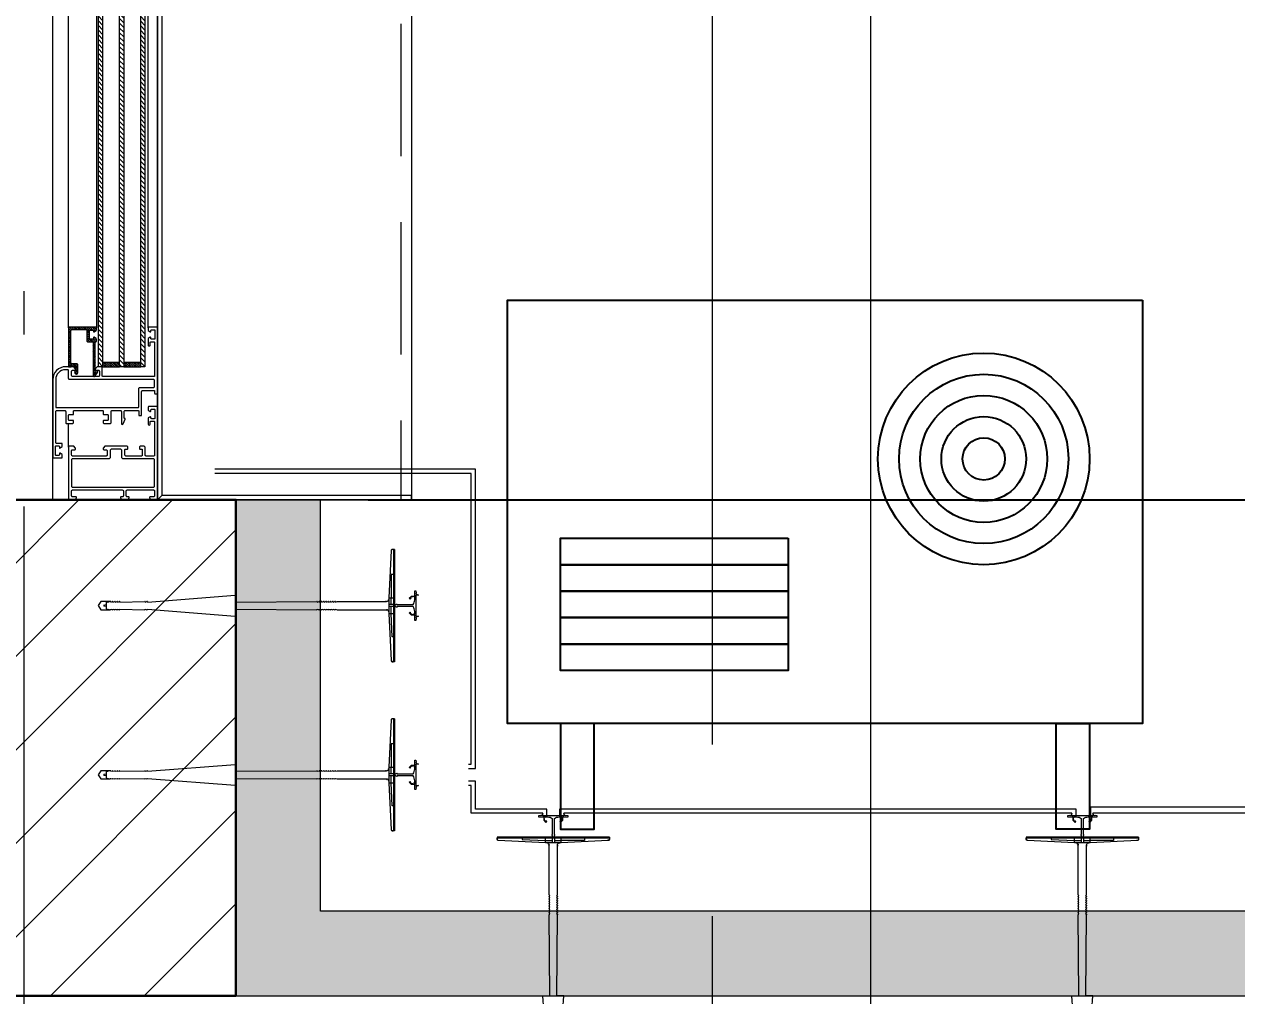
# Model space of a CAD drawing. Header units: centimetres. Extents: x 86156 to 91557, y -55119 to -48172.
# Drawn here: x 89018.8 to 89133.3, y -51987.4 to -51895.5 of the extents above; entities that cross this region are included whole.
import ezdxf

# ---------------------------------------------------------------- set-up
doc = ezdxf.new("R2010")
doc.units = ezdxf.units.CM
doc.header["$LTSCALE"] = 50
doc.header["$MEASUREMENT"] = 0
for name, pattern in [('AUSGEZOGEN', [0]), ('AXES', [2, 1.25, -0.25, 0.25, -0.25]), ('CACHE', [0.375, 0.25, -0.125]), ('CORNER', [20, 0, -20])]:
    doc.linetypes.add(name, pattern=pattern)
doc.layers.get('0').update_dxf_attribs({"color": 8})
for name, color, linetype in [('AXES', 10, 'AXES'), ('COTE 50ème', 1, 'Continuous'), ('klima', 195, 'Continuous')]:
    doc.layers.add(name, color=color, linetype=linetype)
for name, color, linetype, lineweight in [('BETON CACHE', 4, 'CACHE', 5), ('BETON HACHURE', 253, 'Continuous', 13), ('ISOLATION', 252, 'Continuous', 0), ('MACONNERIE COUPE', 7, 'Continuous', 30), ('MACONNERIE HACHURE', 253, 'Continuous', 13), ('WD_Corner', 154, 'Continuous', 5), ('WD_Dowel', 154, 'Continuous', 5), ('WD_Text_Legende', 154, 'AUSGEZOGEN', 5), ('WINDOWS', 21, 'Continuous', 5)]:
    doc.layers.add(name, color=color, linetype=linetype, lineweight=lineweight)
doc.layers.add('WD_Assist1', color=6, linetype='CORNER', lineweight=0, plot=False)
doc.styles.add('RS_TXT_50', font='arial.ttf', dxfattribs={"height": 12.5})
doc.dimstyles.new('RS_50CM_LINEAIRE', dxfattribs={"dimscale": 5, "dimtxt": 12.5, "dimasz": 1.5, "dimexe": 1, "dimexo": 2.5, "dimgap": 1, "dimtad": 1, "dimdec": 1, "dimrnd": 0.5, "dimdsep": 46, "dimtxsty": 'RS_TXT_50', "dimblk1": 'ARCHTICK', "dimblk2": 'ARCHTICK', "dimsah": 1, "dimcen": 2.5, "dimdle": 1, "dimclrt": 4, "dimadec": 0, "dimazin": 2, "dimtfac": 1, "dimtdec": 1, "dimtix": 1, "dimtmove": 2, "dimatfit": 3, "dimfxl": 1, "dimtolj": 1, "dimtzin": 0, "dimarcsym": 0})

# ---------------------------------------------------------------- blocks, each defined once
blk = doc.blocks.new('A$Ccef6f35f')
at = {"layer": 'AXES', "lineweight": 5, "ltscale": 1.3}
for p, q in [((805, 1580), (805, -1344.97)), ((740, -4150), (740, -1058.41))]:
    blk.add_line(p, q, dxfattribs=at)
blk = doc.blocks.new('DRITARE POS 1')
at = {"layer": 'WINDOWS'}
h = blk.add_hatch(dxfattribs=at)
h.set_pattern_fill('ANSI31', color=140, scale=2.5, angle=450)
h.set_pattern_definition([(135, (-46708.9128, -43897.46996), (-0.2209708691, -0.2209708691), [])])
h.paths.add_polyline_path([(-8.71, -124.96), (-8.71, -12.58), (-8.31, -12.58), (-8.31, -124.96)])
h.paths.add_polyline_path([(-6.71, -124.96), (-6.71, -12.58), (-6.31, -12.58), (-6.31, -124.96)])
h.paths.add_polyline_path([(-4.71, -124.96), (-4.71, -12.58), (-4.31, -12.58), (-4.31, -124.96)])
at = {"layer": 'WINDOWS', "transparency": 33554559}
h = blk.add_hatch(dxfattribs=at)
h.set_pattern_fill('ANSI31', color=140, angle=450)
h.set_pattern_definition([(135, (-46708.90849, -43880.46996), (-0.08838834765, -0.08838834765), [])])
h.paths.add_polyline_path([(-6.71, -12.58), (-8.31, -12.58), (-8.31, -12.98), (-6.71, -12.98)])
h.paths.add_polyline_path([(-4.71, -12.58), (-6.31, -12.58), (-6.31, -12.98), (-4.71, -12.98)])
h.paths.add_polyline_path([(-6.71, -124.56), (-8.31, -124.56), (-8.31, -124.96), (-6.71, -124.96)])
h.paths.add_polyline_path([(-4.71, -124.56), (-6.31, -124.56), (-6.31, -124.96), (-4.71, -124.96)])
h = blk.add_hatch(dxfattribs=at)
h.set_pattern_fill('ANSI31', color=256, angle=450)
h.set_pattern_definition([(135, (-46708.71279, -43842.46996), (-0.08838834765, -0.08838834765), [])])
h.paths.add_polyline_path([(-1.74, -12.58), (-1.74, -12.64), (-2.09, -12.64, -0.414214), (-2.15, -12.58), (-2.15, -12.21, -0.247394), (-2.13, -12.16, 1.657435), (-2.37, -12.03), (-2.37, -12.77, 0.414214), (-2.28, -12.86), (-1.81, -12.86, -0.414214), (-1.72, -12.95), (-1.72, -16, -0.414214), (-1.81, -16.09), (-3.16, -16.09, -0.414214), (-3.22, -16.03), (-3.22, -15.03, 0.414214), (-3.31, -14.93), (-3.76, -14.93, -0.414214), (-3.82, -14.88), (-3.82, -11.74, 0.737396), (-3.99, -11.69), (-4.23, -12.04, 0.603122), (-4.15, -12.19), (-4.08, -12.19, -0.414214), (-4.02, -12.25), (-4.02, -14.93), (-4.06, -14.93, 0.414214), (-4.12, -14.99), (-4.12, -15.19, 0.250765), (-4.09, -15.24), (-3.92, -15.37, 0.599022), (-3.84, -15.33), (-3.84, -15.25, -0.414214), (-3.78, -15.19), (-3.52, -15.19, -0.414214), (-3.46, -15.25), (-3.46, -16, -0.414214), (-3.52, -16.05), (-3.78, -16.05, -0.414214), (-3.84, -16), (-3.84, -15.92, 0.599022), (-3.92, -15.88), (-4.09, -16.01, 0.250765), (-4.12, -16.05), (-4.12, -16.26, 0.414214), (-4.06, -16.31), (-1.55, -16.31, 0.414214), (-1.5, -16.26), (-1.5, -12.64), (-1.5, -12.58)])
at = {"layer": 'WINDOWS', "color": 165, "linetype": 'CACHE'}
blk.add_line((-32.9, -270), (-32.9, 0), dxfattribs=at)
at = {"layer": 'WINDOWS'}
for p, q in [((-1.5, -4.97), (-1.5, -7.22)), ((-9.9, -8.75), (-9.9, -10.08)), ((-0.01, -11.48), (0, -126.13)), ((-9.89, -16.28), (-9.89, -121.28)), ((-9, -16.26), (-9, -121.28)), ((-4.11, -121.28), (-4.12, -16.26)), ((-1.5, -16.26), (-1.49, -121.28))]:
    blk.add_line(p, q, dxfattribs=at)
at = {"layer": 'WINDOWS', "color": 165}
for points in [[(-9.9, 0), (-9.9, -270), (-33.9, -270), (-33.9, 0)], [(-9.9, 0), (-33.9, 0), (-33.9, -0.4), (-10.3, -0.4)], [(-10.3, -269.6), (-10.3, -0.4), (-9.9, 0), (-9.9, -270)], [(0, 0), (0, -270), (10, -270), (10, 0)]]:
    blk.add_lwpolyline(points, close=True, dxfattribs=at)
at = {"layer": 'WINDOWS'}
for points in [[(-7.08, -5), (-7.02, -5.06, 0.198912), (-6.98, -5.08), (-4.97, -5.08, 0.198912), (-4.93, -5.06), (-4.78, -4.91, 0.198912), (-4.76, -4.87), (-4.76, -4.8, 0.414214), (-4.82, -4.74), (-5.01, -4.74, -0.340481), (-5.14, -4.65), (-5.14, -4.24, -0.414214), (-5.04, -4.14), (-1.87, -4.14, -0.414214), (-1.78, -4.24), (-1.78, -4.65, -0.414214), (-1.87, -4.74), (-2.09, -4.74, 0.414214), (-2.15, -4.8), (-2.15, -4.87, 0.198912), (-2.13, -4.91), (-1.98, -5.06, 0.198912), (-1.94, -5.08), (-1.55, -5.08, 0.414214), (-1.5, -5.02), (-1.5, -0.06, 0.414214), (-1.55, 0), (-2.13, 0, 0.322823), (-2.19, -0.04), (-2.24, -0.21, 0.511918), (-2.19, -0.28), (-1.87, -0.28, -0.414214), (-1.78, -0.37), (-1.78, -0.84, -0.414214), (-1.87, -0.93), (-6.57, -0.93, -0.414214), (-6.67, -0.84), (-6.67, -0.37, -0.414214), (-6.57, -0.28), (-6.44, -0.28, 0.511918), (-6.39, -0.21), (-6.45, -0.04, 0.322823), (-6.5, 0), (-7.12, 0, 0.322823), (-7.17, -0.04), (-7.23, -0.21, 0.511918), (-7.17, -0.28), (-7.04, -0.28, -0.414214), (-6.95, -0.37), (-6.95, -0.84, -0.414214), (-7.04, -0.93), (-9.52, -0.93, -0.414214), (-9.62, -0.84), (-9.62, -0.37, -0.414214), (-9.52, -0.28), (-9.21, -0.28, 0.511918), (-9.15, -0.21), (-9.21, -0.04, 0.322823), (-9.26, 0), (-9.84, 0, 0.414214), (-9.9, -0.06), (-9.9, -8.75, 0.414214), (-9.84, -8.81), (-9.06, -8.81, 0.414214), (-9, -8.75), (-9, -8.51, 0.250765), (-9.03, -8.47), (-9.19, -8.35, 0.599022), (-9.28, -8.4), (-9.28, -8.51, -0.414214), (-9.34, -8.57), (-9.6, -8.57, -0.414214), (-9.65, -8.51), (-9.65, -7.73, -0.414214), (-9.6, -7.67), (-9.34, -7.67, -0.414214), (-9.28, -7.73), (-9.28, -7.8, 0.599022), (-9.19, -7.85), (-9.03, -7.74, 0.250765), (-9, -7.69), (-9, -7.16, 1), (-9.21, -7.16), (-9.21, -7.37, -0.414214), (-9.26, -7.43), (-9.56, -7.43, -0.414214), (-9.62, -7.37), (-9.62, -4.2, -0.414214), (-9.56, -4.14), (-8.83, -4.14, -0.414214), (-8.74, -4.24), (-8.74, -4.89, 0.414214), (-8.55, -5.08), (-8.3, -5.08, 0.198912), (-8.26, -5.06), (-8.2, -5, 0.198912), (-8.18, -4.96), (-8.18, -4.85, 0.414214), (-8.24, -4.8), (-8.4, -4.8, -0.414214), (-8.46, -4.74), (-8.46, -4.24, -0.414214), (-8.37, -4.14), (-6.91, -4.14, -0.414214), (-6.82, -4.24), (-6.82, -4.74, -0.414214), (-6.87, -4.8), (-7.04, -4.8, 0.414214), (-7.1, -4.85), (-7.1, -4.96, 0.198912)], [(0, -4.01, 0.414214), (-0.06, -3.96), (-0.84, -3.96, 0.414214), (-0.9, -4.01), (-0.9, -4.22, 0.250765), (-0.88, -4.27), (-0.71, -4.4, 0.599022), (-0.62, -4.35), (-0.62, -4.26, -0.414214), (-0.56, -4.2), (-0.3, -4.2, -0.414214), (-0.25, -4.26), (-0.25, -5.04, -0.414214), (-0.3, -5.1), (-0.56, -5.1, -0.414214), (-0.62, -5.04), (-0.62, -4.95, 0.599022), (-0.71, -4.9), (-0.88, -5.03, 0.250765), (-0.9, -5.08), (-0.9, -5.28, 0.414214), (-0.84, -5.34), (-0.34, -5.34, -0.414214), (-0.28, -5.39), (-0.28, -8.34, -0.414214), (-0.38, -8.44), (-1.12, -8.44, -0.414214), (-1.22, -8.34), (-1.22, -7.32, 0.414214), (-1.31, -7.22), (-1.87, -7.22, 0.414214), (-1.96, -7.32), (-1.96, -7.45, 0.414214), (-1.91, -7.5), (-1.55, -7.5, -0.414214), (-1.5, -7.56), (-1.5, -8.01, -0.414214), (-1.55, -8.06), (-1.91, -8.06, 0.414214), (-1.96, -8.12), (-1.96, -8.38, -0.414214), (-2.02, -8.44), (-4.71, -8.44, -0.414214), (-4.76, -8.38), (-4.76, -8.12, 0.414214), (-4.82, -8.06), (-5.17, -8.06, -0.414214), (-5.23, -8.01), (-5.23, -7.56, -0.414214), (-5.17, -7.5), (-4.82, -7.5, 0.414214), (-4.76, -7.45), (-4.76, -7.32, 0.414214), (-4.86, -7.22), (-5.42, -7.22, 0.414214), (-5.51, -7.32), (-5.51, -8.34, -0.414214), (-5.6, -8.44), (-6.39, -8.44, -0.414214), (-6.48, -8.34), (-6.48, -7.22, 0.809546), (-6.66, -7.19), (-6.85, -7.61, 0.543142), (-6.8, -7.69, -0.414214), (-6.74, -7.75), (-6.74, -8.34, -0.414214), (-6.84, -8.44), (-8.07, -8.44, -0.414214), (-8.12, -8.38), (-8.12, -8.03, 0.414214), (-8.18, -7.97), (-8.35, -7.97, 0.414214), (-8.4, -8.03), (-8.4, -10.25, -0.414214), (-8.5, -10.34), (-9.56, -10.34, -0.414214), (-9.62, -10.29), (-9.62, -10.08, 0.414214), (-9.67, -10.02), (-9.84, -10.02, 0.414214), (-9.9, -10.08), (-9.9, -16.26, 0.414214), (-9.84, -16.31), (-9.06, -16.31, 0.414214), (-9, -16.26), (-9, -16.05, 0.250765), (-9.03, -16.01), (-9.19, -15.88, 0.599022), (-9.28, -15.92), (-9.28, -16.02, -0.414214), (-9.34, -16.07), (-9.6, -16.07, -0.414214), (-9.65, -16.02), (-9.65, -15.23, -0.414214), (-9.6, -15.18), (-9.34, -15.18, -0.414214), (-9.28, -15.23), (-9.28, -15.33, 0.599022), (-9.19, -15.37), (-9.03, -15.24, 0.250765), (-9, -15.19), (-9, -14.62, 0.414214), (-9.06, -14.56), (-9.15, -14.56, 0.414214), (-9.21, -14.62), (-9.21, -14.88, -0.414214), (-9.26, -14.93), (-9.56, -14.93, -0.414214), (-9.62, -14.88), (-9.62, -11.7, -0.414214), (-9.56, -11.65), (-4.73, -11.65, -0.414214), (-4.68, -11.7), (-4.68, -12.53, 0.414214), (-4.62, -12.58), (-4.23, -12.58, 0.198912), (-4.19, -12.56), (-4.04, -12.41, 0.198912), (-4.02, -12.37), (-4.02, -12.3, 0.414214), (-4.08, -12.25), (-4.3, -12.25, -0.414214), (-4.4, -12.15), (-4.4, -11.74, -0.414214), (-4.3, -11.65), (-1.87, -11.65, -0.414214), (-1.78, -11.74), (-1.78, -12.15, -0.414214), (-1.87, -12.25), (-2.09, -12.25, 0.414214), (-2.15, -12.3), (-2.15, -12.37, 0.198912), (-2.13, -12.41), (-1.98, -12.56, 0.198912), (-1.94, -12.58), (-1.22, -12.58, 0.414214), (0, -11.37)], [(-1.5, -12.21, 0.414214), (-1.4, -12.3), (-1.18, -12.3), (-1.18, -12.3, 0.414214), (-0.28, -11.37), (-0.28, -8.77, 0.414214), (-0.34, -8.72), (-8.07, -8.72, 0.414214), (-8.12, -8.77), (-8.12, -10.53, -0.414214), (-8.22, -10.62), (-9.52, -10.62, 0.414214), (-9.62, -10.71), (-9.62, -11.27, 0.414214), (-9.52, -11.37), (-1.59, -11.37, -0.414214), (-1.5, -11.46)], [(-1.74, -12.64), (-2.09, -12.64, -0.414214), (-2.15, -12.58), (-2.15, -12.21, -0.247394), (-2.13, -12.16, 1.657435), (-2.37, -12.03), (-2.37, -12.77, 0.414214), (-2.28, -12.86), (-1.81, -12.86, -0.414214), (-1.72, -12.95), (-1.72, -16, -0.414214), (-1.81, -16.09), (-3.16, -16.09, -0.414214), (-3.22, -16.03), (-3.22, -15.03, 0.414214), (-3.31, -14.93), (-3.76, -14.93, -0.414214), (-3.82, -14.88), (-3.82, -11.74, 0.737396), (-3.99, -11.69), (-4.23, -12.04, 0.603122), (-4.15, -12.19), (-4.08, -12.19, -0.414214), (-4.02, -12.25), (-4.02, -14.93), (-4.06, -14.93, 0.414214), (-4.12, -14.99), (-4.12, -15.19, 0.250765), (-4.09, -15.24), (-3.92, -15.37, 0.599022), (-3.84, -15.33), (-3.84, -15.25, -0.414214), (-3.78, -15.19), (-3.52, -15.19, -0.414214), (-3.46, -15.25), (-3.46, -16, -0.414214), (-3.52, -16.05), (-3.78, -16.05, -0.414214), (-3.84, -16), (-3.84, -15.92, 0.599022), (-3.92, -15.88), (-4.09, -16.01, 0.250765), (-4.12, -16.05), (-4.12, -16.26, 0.414214), (-4.06, -16.31), (-1.55, -16.31, 0.414214), (-1.5, -16.26), (-1.5, -12.64), (-1.5, -12.58), (-1.74, -12.58)]]:
    blk.add_lwpolyline(points, format="xyb", close=True, dxfattribs=at)
for points in [[(-9.9, -270), (-9.9, 0), (0, 0), (0, -270)], [(-1.78, -1.27), (-1.83, -1.21), (-9.56, -1.21), (-9.62, -1.27), (-9.62, -3.81), (-9.56, -3.86), (-6.63, -3.86), (-6.54, -3.96), (-6.54, -4.7), (-6.44, -4.8), (-5.51, -4.8), (-5.42, -4.7), (-5.42, -3.96), (-5.32, -3.86), (-1.83, -3.86), (-1.78, -3.81)]]:
    blk.add_lwpolyline(points, close=True, dxfattribs=at)
at = {"layer": 'WINDOWS', "color": 140}
for points in [[(-8.71, -124.96), (-8.71, -12.58), (-8.31, -12.58), (-8.31, -124.96)], [(-6.71, -12.58), (-8.31, -12.58), (-8.31, -12.98), (-6.71, -12.98)], [(-6.71, -124.96), (-6.71, -12.58), (-6.31, -12.58), (-6.31, -124.96)], [(-4.71, -12.58), (-6.31, -12.58), (-6.31, -12.98), (-4.71, -12.98)], [(-4.71, -124.96), (-4.71, -12.58), (-4.31, -12.58), (-4.31, -124.96)]]:
    blk.add_lwpolyline(points, close=True, dxfattribs=at)
blk = doc.blocks.new('ankeri')
at = {"layer": 'WD_Assist1'}
for p, q in [((-2.32, 5.2), (-2.54, 0.59)), ((-2.22, 5.3), (-2.32, 5.2)), ((-2, 5.3), (-2.22, 5.3)), ((-2, -5.3), (-2, 5.3)), ((-29.75, 0.39), (-30, 0)), ((-30, 0), (-29.75, -0.39)), ((-2.76, 0.39), (-29.75, 0.39)), ((-2.54, 0.59), (-2.76, 0.39)), ((-29.75, -0.39), (-2.76, -0.39)), ((-2.76, -0.39), (-2.54, -0.59)), ((-2.54, -0.59), (-2.32, -5.2)), ((-2.32, -5.2), (-2.22, -5.3)), ((-2.22, -5.3), (-2, -5.3))]:
    blk.add_line(p, q, dxfattribs=at)
at = {"layer": 'WD_Corner', "lineweight": 5}
blk.add_lwpolyline([(-2, 0.1), (-1.85, 0.1, -1), (-1.75, 0.1), (-0.25, 0.1, 0.185242), (-0.1, 0.55), (-0.1, 0.72), (-0.15, 0.73), (-0.15, 0.74), (-0.1, 0.75), (-0.1, 0.85), (-0.3, 0.85), (-0.3, 0.8), (-0.32, 0.8), (-0.33, 0.85), (-0.38, 0.85), (-0.5, 0.73), (-0.47, 0.68), (-0.48, 0.68), (-0.53, 0.7), (-0.54, 0.69), (-0.51, 0.65), (-0.54, 0.62), (-0.61, 0.69), (-0.4, 0.9), (-0.1, 0.9), (-0.1, 1.4), (0, 1.4), (0.05, 1.2), (0, 1.2), (0.05, 1.1), (0, 1.1), (0.25, 1), (0, 1), (0, -1), (0.25, -1), (0, -1.1), (0.05, -1.1), (0, -1.2), (0.05, -1.2), (0, -1.4), (-0.1, -1.4), (-0.1, -0.9), (-0.4, -0.9), (-0.61, -0.69), (-0.54, -0.62), (-0.51, -0.65), (-0.54, -0.69), (-0.53, -0.7), (-0.48, -0.68), (-0.47, -0.68), (-0.5, -0.73), (-0.38, -0.85), (-0.33, -0.85), (-0.32, -0.8), (-0.3, -0.8), (-0.3, -0.85), (-0.1, -0.85), (-0.1, -0.75), (-0.15, -0.74), (-0.15, -0.73), (-0.1, -0.72), (-0.1, -0.55, 0.185242), (-0.25, -0.1), (-1.75, -0.1, -1), (-1.85, -0.1), (-2, -0.1)], format="xyb", close=True, dxfattribs=at)
at = {"layer": 'WD_Dowel'}
for p, q in [((-2.32, 5.2), (-2.54, 0.74)), ((-2, 5.3), (-2.22, 5.3)), ((-2.11, 5.3), (-2.11, -5.3)), ((-2, 5.3), (-2, -5.3)), ((-2.11, 2.94), (-2.32, 2.94)), ((-2.32, 2.94), (-2.32, 0.74)), ((-29.75, 0.39), (-30, 0)), ((-30, 0), (-29.75, -0.39)), ((-28.88, 0.39), (-29.75, 0.39)), ((-29.47, 0.05), (-29.25, 0.09)), ((-29.47, 0.05), (-29.47, -0.05)), ((-29.25, 0.29), (-29.04, 0.37)), ((-29.25, 0.29), (-29.25, -0.29)), ((-28.88, 0.39), (-29.04, 0.34)), ((-29.04, 0.34), (-29.04, 0.37)), ((-28.82, 0.39), (-28.88, 0.39)), ((-28.82, 0.39), (-28.82, 0.34)), ((-28.82, 0.34), (-28.66, 0.39)), ((-28.61, 0.39), (-28.66, 0.39)), ((-28.61, 0.39), (-28.66, 0.39)), ((-28.61, 0.39), (-28.61, 0.34)), ((-28.61, 0.34), (-28.44, 0.39)), ((-28.39, 0.39), (-28.44, 0.39)), ((-28.39, 0.39), (-28.39, 0.34)), ((-28.39, 0.34), (-28.23, 0.39)), ((-28.17, 0.39), (-28.23, 0.39)), ((-28.17, 0.39), (-28.17, 0.34)), ((-28.17, 0.34), (-28.01, 0.39)), ((-27.96, 0.39), (-28.01, 0.39)), ((-27.96, 0.39), (-27.96, 0.34)), ((-27.96, 0.34), (-25.61, 0.39)), ((-25.56, 0.39), (-25.61, 0.39)), ((-25.56, 0.39), (-25.56, 0.34)), ((-25.56, 0.34), (-25.4, 0.39)), ((-25.34, 0.39), (-25.4, 0.39)), ((-25.34, 0.34), (-17.05, 0.99)), ((-25.34, 0.39), (-25.34, 0.34)), ((-17, 0.99), (-17.05, 0.99)), ((-17, 0.99), (-17, 0.34)), ((-17, 0.34), (-9.36, 0.39)), ((-9.3, 0.39), (-9.36, 0.39)), ((-9.3, 0.39), (-9.3, 0.34)), ((-9.3, 0.34), (-9.14, 0.39)), ((-9.09, 0.39), (-9.14, 0.39)), ((-9.09, 0.39), (-9.09, 0.34)), ((-9.09, 0.34), (-8.93, 0.39)), ((-8.87, 0.39), (-8.93, 0.39)), ((-8.87, 0.39), (-8.87, 0.34)), ((-8.87, 0.34), (-8.71, 0.39)), ((-8.66, 0.39), (-8.71, 0.39)), ((-8.66, 0.39), (-8.66, 0.34)), ((-8.66, 0.34), (-8.5, 0.39)), ((-8.44, 0.39), (-8.5, 0.39)), ((-8.44, 0.39), (-8.44, 0.34)), ((-8.44, 0.34), (-8.28, 0.39)), ((-8.23, 0.39), (-8.28, 0.39)), ((-8.23, 0.39), (-8.23, 0.34)), ((-8.23, 0.34), (-8.06, 0.39)), ((-8.01, 0.39), (-8.06, 0.39)), ((-8.01, 0.39), (-8.01, 0.34)), ((-8.01, 0.34), (-7.85, 0.39)), ((-7.79, 0.39), (-7.85, 0.39)), ((-7.79, 0.39), (-7.79, 0.34)), ((-7.79, 0.34), (-7.63, 0.39)), ((-7.58, 0.39), (-7.63, 0.39)), ((-7.58, 0.39), (-7.58, 0.34)), ((-7.58, 0.34), (-7.42, 0.39)), ((-7.42, 0.39), (-2.76, 0.39)), ((-2.54, 0.74), (-2.54, -0.74)), ((-2.54, 0.74), (-2.11, 0.74)), ((-2.11, 0.1), (-2.54, 0.1)), ((-2.32, 0.1), (-2.32, 0.74)), ((-29.75, -0.39), (-28.88, -0.39)), ((-29.25, -0.1), (-29.47, -0.05)), ((-29.25, -0.29), (-29.04, -0.37)), ((-29.04, -0.37), (-29.04, -0.34)), ((-29.04, -0.34), (-28.88, -0.39)), ((-28.82, -0.39), (-28.88, -0.39)), ((-28.82, -0.39), (-28.82, -0.34)), ((-28.82, -0.34), (-28.66, -0.39)), ((-28.61, -0.39), (-28.66, -0.39)), ((-28.61, -0.39), (-28.61, -0.34)), ((-28.61, -0.34), (-28.44, -0.39)), ((-28.39, -0.39), (-28.44, -0.39)), ((-28.39, -0.39), (-28.39, -0.34)), ((-28.39, -0.34), (-28.23, -0.39)), ((-28.17, -0.39), (-28.23, -0.39)), ((-28.17, -0.39), (-28.17, -0.34)), ((-28.17, -0.34), (-28.01, -0.39)), ((-27.96, -0.39), (-28.01, -0.39)), ((-27.96, -0.39), (-27.96, -0.34)), ((-27.96, -0.34), (-25.61, -0.39)), ((-25.56, -0.39), (-25.61, -0.39)), ((-25.56, -0.39), (-25.56, -0.34)), ((-25.56, -0.34), (-25.4, -0.39)), ((-25.34, -0.39), (-25.4, -0.39)), ((-25.34, -0.39), (-25.34, -0.34)), ((-25.34, -0.34), (-17.05, -0.99)), ((-17, -0.99), (-17.05, -0.99)), ((-17, -0.99), (-17, -0.34)), ((-17, -0.34), (-9.36, -0.39)), ((-9.3, -0.39), (-9.36, -0.39)), ((-9.3, -0.39), (-9.3, -0.34)), ((-9.3, -0.34), (-9.14, -0.39)), ((-9.09, -0.39), (-9.14, -0.39)), ((-9.09, -0.39), (-9.09, -0.34)), ((-9.09, -0.34), (-8.93, -0.39)), ((-8.87, -0.39), (-8.93, -0.39)), ((-8.87, -0.39), (-8.87, -0.34)), ((-8.87, -0.34), (-8.71, -0.39)), ((-8.66, -0.39), (-8.71, -0.39)), ((-8.66, -0.39), (-8.66, -0.34)), ((-8.66, -0.34), (-8.5, -0.39)), ((-8.44, -0.39), (-8.5, -0.39)), ((-8.44, -0.39), (-8.44, -0.34)), ((-8.44, -0.34), (-8.28, -0.39)), ((-8.23, -0.39), (-8.28, -0.39)), ((-8.23, -0.39), (-8.23, -0.34)), ((-8.23, -0.34), (-8.06, -0.39)), ((-8.01, -0.39), (-8.06, -0.39)), ((-8.01, -0.39), (-8.01, -0.34)), ((-8.01, -0.34), (-7.85, -0.39)), ((-7.79, -0.39), (-7.85, -0.39)), ((-7.79, -0.39), (-7.79, -0.34)), ((-7.79, -0.34), (-7.63, -0.39)), ((-7.58, -0.39), (-7.63, -0.39)), ((-7.58, -0.39), (-7.58, -0.34)), ((-7.58, -0.34), (-7.42, -0.39)), ((-7.42, -0.39), (-2.76, -0.39)), ((-2.11, -0.1), (-2.54, -0.1)), ((-2.54, -0.74), (-2.11, -0.74)), ((-2.54, -0.74), (-2.32, -5.2)), ((-2.32, -0.74), (-2.32, -0.1)), ((-2.22, -2.94), (-2.32, -0.74)), ((-2.11, -2.94), (-2.22, -2.94)), ((-2, -5.3), (-2.22, -5.3))]:
    blk.add_line(p, q, dxfattribs=at)
for centre, major_axis, start_param, end_param in [((-2.22, 5.2), (0.108, 0), 1.570796, 3.141593), ((-2.76, 0.59), (0.216, 0), -1.570795, 0), ((-2.76, -0.59), (-0.216, 0), 3.141593, 4.712389), ((-2.22, -5.2), (0.108, 0), 3.141593, 4.712389)]:
    blk.add_ellipse(centre, major_axis=major_axis, ratio=0.909091, start_param=start_param, end_param=end_param, dxfattribs=at)
blk = doc.blocks.new('_ArchTick')
at = {"color": 0, "linetype": 'ByBlock', "const_width": 0.15}
blk.add_lwpolyline([(-0.5, -0.5), (0.5, 0.5)], dxfattribs=at)
blk = doc.blocks.new('*D1221')
at = {"layer": 'COTE 50ème', "color": 0, "lineweight": -2, "ltscale": 0.5, "transparency": 16777216}
for p, q in [((86848.75, -51984.87), (86848.75, -52227.37)), ((89248.75, -51984.87), (89248.75, -52227.37)), ((89253.75, -52222.37), (86843.75, -52222.37))]:
    blk.add_line(p, q, dxfattribs=at)
at = {"layer": 'Defpoints', "color": 0, "ltscale": 0.5, "transparency": 16777216}
for p in [(86848.75, -51972.37), (89248.75, -51972.37), (86848.75, -52222.37)]:
    blk.add_point(p, dxfattribs=at)
at = {"layer": 'COTE 50ème', "color": 0, "lineweight": -2, "ltscale": 0.5, "transparency": 16777216, "xscale": 7.5, "yscale": 7.5, "zscale": 7.5, "rotation": 180}
blk.add_blockref('_ArchTick', (86848.75, -52222.37), dxfattribs=at)
at = {"layer": 'COTE 50ème', "color": 0, "lineweight": -2, "ltscale": 0.5, "transparency": 16777216, "xscale": 7.5, "yscale": 7.5, "zscale": 7.5}
blk.add_blockref('_ArchTick', (89248.75, -52222.37), dxfattribs=at)
at = {"layer": 'COTE 50ème', "color": 4, "lineweight": 5, "ltscale": 0.5, "transparency": 16777216, "insert": (88048.75, -52210.99), "char_height": 12.5, "attachment_point": 5, "style": 'RS_TXT_50'}
blk.add_mtext('\\A1;2400', dxfattribs=at)
blk = doc.blocks.new('*D1270')
at = {"layer": 'COTE 50ème', "color": 0, "lineweight": -2, "ltscale": 0.5, "transparency": 16777216}
for p, q in [((89318.75, -51665.49), (89318.75, -51945.49)), ((89051.25, -51670.49), (89323.75, -51670.49)), ((89051.25, -51940.49), (89323.75, -51940.49))]:
    blk.add_line(p, q, dxfattribs=at)
at = {"layer": 'Defpoints', "color": 0, "ltscale": 0.5, "transparency": 16777216}
for p in [(89038.75, -51670.49), (89038.75, -51940.49), (89318.75, -51940.49)]:
    blk.add_point(p, dxfattribs=at)
at = {"layer": 'COTE 50ème', "color": 0, "lineweight": -2, "ltscale": 0.5, "transparency": 16777216, "xscale": 7.5, "yscale": 7.5, "zscale": 7.5}
for p, rotation in [((89318.75, -51670.49), 90), ((89318.75, -51940.49), 270)]:
    blk.add_blockref('_ArchTick', p, dxfattribs=dict(at, rotation=rotation))
at = {"layer": 'COTE 50ème', "color": 4, "lineweight": 5, "ltscale": 0.5, "transparency": 16777216, "char_height": 12.5, "attachment_point": 5, "rotation": 90, "style": 'RS_TXT_50'}
for s, insert in [('\\A1;270', (89307.37, -51805.49)), ('\\A1;240', (89330.13, -51805.49))]:
    blk.add_mtext(s, dxfattribs=dict(at, insert=insert))
blk = doc.blocks.new('*D1271')
at = {"layer": 'COTE 50ème', "color": 0, "lineweight": -2, "ltscale": 0.5, "transparency": 16777216}
for p, q in [((89318.75, -51935.49), (89318.75, -51977.37)), ((89051.25, -51940.49), (89323.75, -51940.49)), ((89261.25, -51972.37), (89323.75, -51972.37))]:
    blk.add_line(p, q, dxfattribs=at)
at = {"layer": 'Defpoints', "color": 0, "ltscale": 0.5, "transparency": 16777216}
for p in [(89038.75, -51940.49), (89248.75, -51972.37), (89318.75, -51972.37)]:
    blk.add_point(p, dxfattribs=at)
at = {"layer": 'COTE 50ème', "color": 0, "lineweight": -2, "ltscale": 0.5, "transparency": 16777216, "xscale": 7.5, "yscale": 7.5, "zscale": 7.5}
for p, rotation in [((89318.75, -51940.49), 90), ((89318.75, -51972.37), 270)]:
    blk.add_blockref('_ArchTick', p, dxfattribs=dict(at, rotation=rotation))
at = {"layer": 'COTE 50ème', "color": 4, "lineweight": 5, "ltscale": 0.5, "transparency": 16777216, "insert": (89307.37, -51956.43), "char_height": 12.5, "attachment_point": 5, "rotation": 90, "style": 'RS_TXT_50'}
blk.add_mtext('\\A1;32', dxfattribs=at)
blk = doc.blocks.new('*D1278')
at = {"layer": 'COTE 50ème', "color": 0, "lineweight": -2, "ltscale": 0.5, "transparency": 16777216}
for p, q in [((89438.75, -52042.37), (89438.75, -49902.37)), ((89051.25, -49907.37), (89443.75, -49907.37)), ((89161.25, -52037.37), (89443.75, -52037.37))]:
    blk.add_line(p, q, dxfattribs=at)
at = {"layer": 'Defpoints', "color": 0, "ltscale": 0.5, "transparency": 16777216}
for p in [(89038.75, -49907.37), (89438.75, -49907.37), (89148.75, -52037.37)]:
    blk.add_point(p, dxfattribs=at)
at = {"layer": 'COTE 50ème', "color": 0, "lineweight": -2, "ltscale": 0.5, "transparency": 16777216, "xscale": 7.5, "yscale": 7.5, "zscale": 7.5}
for p, rotation in [((89438.75, -49907.37), 90), ((89438.75, -52037.37), 270)]:
    blk.add_blockref('_ArchTick', p, dxfattribs=dict(at, rotation=rotation))
at = {"layer": 'COTE 50ème', "color": 4, "lineweight": 5, "ltscale": 0.5, "transparency": 16777216, "insert": (89427.37, -50972.37), "char_height": 12.5, "attachment_point": 5, "rotation": 90, "style": 'RS_TXT_50'}
blk.add_mtext('\\A1;2130', dxfattribs=at)

msp = doc.modelspace()

# ---------------------------------------------------------------- hatches: boundary and pattern name
at = {"layer": 'BETON HACHURE', "ltscale": 0.5, "transparency": 33554559}
h = msp.add_hatch(color=256, dxfattribs=at)
h.dxf.hatch_style = 1
h.paths.add_polyline_path([(89857.95, -49968.55), (89601.54, -49712.14), (89017.58, -49863.16), (88999.75, -49863.16), (88314.75, -49713.17), (88293.27, -49713.16), (87031.8, -49846.89), (86857.57, -50021.45), (86757.23, -51272.48), (86839.4, -52045.38), (86669.47, -52571.17), (86746.67, -53900.72), (86983.5, -54130.12), (88279.55, -54131.55), (88279.55, -54261.56), (89504.55, -54261.56), (89504.55, -54401.56), (90492.95, -54401.56), (90492.95, -51921.06), (89857.95, -51772.6)])
h.paths.add_polyline_path([(89837.95, -51788.46), (90472.95, -51936.92), (90472.95, -54381.56), (89524.55, -54381.56), (89524.55, -54241.56), (88299.55, -54241.56), (88299.55, -54111.57), (86991.6, -54110.13), (86766.18, -53891.78), (86689.65, -52573.76), (86859.73, -52047.49), (86777.31, -51272.22), (86876.91, -50030.38), (87040.95, -49866.03), (88294.32, -49733.16), (88312.58, -49733.17), (88997.58, -49883.16), (89020.13, -49883.16), (89595.48, -49734.36), (89837.95, -49976.84)], flags=16)
at = {"layer": 'ISOLATION', "transparency": 33554687}
h = msp.add_hatch(dxfattribs=at)
h.set_pattern_fill('INSUL', color=256, scale=10, angle=45)
h.set_pattern_definition([(45, (88048.7518, -53332.374), (-2.6516504, 2.6516504), []), (45, (88047.868, -53331.4902), (-2.6516504, 2.6516504), [1.25, -1.25]), (45, (88046.984, -53330.6064), (-2.6516504, 2.6516504), [1.25, -1.25])])
h.paths.add_polyline_path([(89156.75, -52045.37), (89156.75, -51979.37), (89046.75, -51979.37), (89046.75, -51940.49), (89038.75, -51940.49), (89038.75, -51987.37), (89148.75, -51987.37), (89148.75, -52037.37), (88033.75, -52037.37), (88033.75, -52045.37)])
at = {"layer": 'MACONNERIE HACHURE'}
h = msp.add_hatch(dxfattribs=at)
h.set_pattern_fill('ANSI31', color=256, scale=50, style=0)
h.set_pattern_definition([(45, (-6430.3566, 5835.271), (-4.41941738, 4.41941738), [])])
h.paths.add_polyline_path([(87298.75, -50527.37), (87298.75, -50358.37), (87370.75, -50358.37), (87370.75, -50337.37), (87348.75, -50337.37), (87348.75, -50332.37), (87528.75, -50332.37), (87528.75, -50344.37), (87478.75, -50344.37), (87478.75, -50517.37), (87456.75, -50517.37), (87456.75, -50505.37), (87466.75, -50505.37), (87466.75, -50344.37), (87375.75, -50344.37), (87375.75, -50363.37), (87318.75, -50363.37), (87318.75, -50505.37), (87374.75, -50505.37), (87374.75, -50517.37), (87310.75, -50517.37), (87310.75, -50527.37)])
h.paths.add_polyline_path([(87868.59, -51192.37), (87818.75, -51192.37), (87818.75, -51152.37), (87868.59, -51152.37)])
h.paths.add_polyline_path([(88028.75, -51192.37), (87988.75, -51192.37), (87988.75, -51152.37), (88028.75, -51152.37)])
h.paths.add_polyline_path([(87888.75, -51547.37), (87798.75, -51547.37), (87798.75, -51487.37), (87645.75, -51487.37), (87645.75, -51547.37), (87633.75, -51547.37), (87633.75, -51427.37), (87653.75, -51427.37), (87653.75, -51462.37), (87818.75, -51462.37), (87818.75, -51511.37), (87888.75, -51511.37), (87888.75, -51462.37), (87923.75, -51462.37), (87923.75, -51482.37), (87913.75, -51482.37), (87913.75, -51532.37), (87888.75, -51532.37), (87888.75, -51516.37), (87818.75, -51516.37), (87818.75, -51542.37), (87888.75, -51542.37)])
h.paths.add_polyline_path([(87318.75, -49932.37), (87418.75, -49932.37), (87418.75, -49907.37), (87318.75, -49907.37)])
h.paths.add_polyline_path([(87083.75, -51940.49), (87058.75, -51940.49), (87058.75, -51987.37), (87083.75, -51987.37)])
h.paths.add_polyline_path([(87083.75, -50042.37), (87058.75, -50042.37), (87058.75, -50022.37), (87083.75, -50022.37)])
h.paths.add_polyline_path([(87766.25, -51192.37), (87783.75, -51192.37), (87783.75, -51172.37), (87766.25, -51172.37)])
h.paths.add_polyline_path([(87443.75, -51305.37), (87433.75, -51305.37), (87433.75, -51317.37), (87473.75, -51317.37), (87473.75, -51305.37), (87463.75, -51305.37), (87463.75, -50987.37), (87633.75, -50987.37), (87633.75, -51305.37), (87555.74, -51305.37), (87555.74, -51317.37), (87633.75, -51317.37), (87633.75, -51327.37), (87653.75, -51327.37), (87653.75, -51192.37), (87666.25, -51192.37), (87666.25, -51172.37), (87653.75, -51172.37), (87653.75, -50957.37), (87632.75, -50957.37), (87632.75, -50627.37), (87534.74, -50627.37), (87534.74, -50639.37), (87612.75, -50639.37), (87612.75, -50957.37), (87442.75, -50957.37), (87442.75, -50639.37), (87452.75, -50639.37), (87452.75, -50627.37), (87412.75, -50627.37), (87412.75, -50639.37), (87422.75, -50639.37), (87422.75, -50957.37), (87083.75, -50957.37), (87083.75, -50912.37), (87058.75, -50912.37), (87058.75, -50962.37), (86791.75, -50962.37), (86791.75, -50982.37), (87058.75, -50982.37), (87058.75, -51032.37), (87083.75, -51032.37), (87083.75, -50987.37), (87443.75, -50987.37)])
h.paths.add_polyline_path([(87275.75, -50332.37), (87275.75, -50352.37), (86973.75, -50352.37), (86973.75, -50417.37), (86948.75, -50417.37), (86948.75, -50327.37), (87058.75, -50327.37), (87058.75, -50312.37), (87083.75, -50312.37), (87083.75, -50332.37)])
h.paths.add_polyline_path([(87718.75, -50235.37), (87743.75, -50235.37), (87743.75, -50513.37), (87795.75, -50513.37), (87795.75, -50535.37), (87783.75, -50535.37), (87783.75, -50525.37), (87658.75, -50525.37), (87658.75, -50513.37), (87718.75, -50513.37)])
h.paths.add_polyline_path([(87743.75, -50162.37), (87743.75, -50142.37), (87793.75, -50142.37), (87793.75, -50022.37), (87818.75, -50022.37), (87818.75, -50137.37), (87836.25, -50137.37), (87836.25, -50162.37)])
h.paths.add_polyline_path([(87083.75, -49972.37), (87083.75, -49932.37), (87138.75, -49932.37), (87138.75, -49907.37), (87058.75, -49907.37), (87058.75, -49972.37)])
h.paths.add_polyline_path([(87658.75, -49932.37), (87598.75, -49932.37), (87598.75, -49907.37), (87683.75, -49907.37), (87683.75, -49972.37), (87683.75, -49972.37), (87683.75, -50022.37), (87658.75, -50022.37)])
h.paths.add_polyline_path([(87083.75, -51612.37), (87083.75, -51670.49), (87058.75, -51670.49), (87058.75, -51617.37), (86948.75, -51617.37), (86948.75, -51527.37), (86973.75, -51527.37), (86973.75, -51592.37), (87306.75, -51592.37), (87306.75, -51419.37), (87318.75, -51419.37), (87318.75, -51427.37), (87374.75, -51427.37), (87374.75, -51439.37), (87318.75, -51439.37), (87318.75, -51587.37), (87466.75, -51587.37), (87466.75, -51439.37), (87456.75, -51439.37), (87456.75, -51427.37), (87478.75, -51427.37), (87478.75, -51600.37), (87528.62, -51600.37), (87528.62, -51612.37)])
h.paths.add_polyline_path([(87318.75, -51285.37), (87318.75, -51305.37), (87341.75, -51305.37), (87341.75, -51317.37), (87318.75, -51317.37), (87318.75, -51327.37), (87306.75, -51327.37), (87306.75, -51297.37), (87083.75, -51297.37), (87083.75, -51285.37)], flags=17)
h.paths.add_polyline_path([(87298.75, -50647.37), (87083.75, -50647.37), (87083.75, -50659.37), (87310.75, -50659.37), (87310.75, -50639.37), (87320.75, -50639.37), (87320.75, -50627.37), (87310.75, -50627.37), (87310.75, -50619.37), (87298.75, -50619.37)])
h.paths.add_polyline_path([(87883.75, -50647.37), (87883.75, -50635.37), (87795.75, -50635.37), (87795.75, -50627.37), (87783.75, -50627.37), (87783.75, -50647.37)])
h.paths.add_polyline_path([(86973.75, -51297.37), (86948.75, -51297.37), (86948.75, -51347.37), (86973.75, -51347.37)])
h.paths.add_polyline_path([(86973.75, -50647.37), (86948.75, -50647.37), (86948.75, -50597.37), (86973.75, -50597.37)])
h.paths.add_polyline_path([(87083.75, -51247.37), (87058.75, -51247.37), (87058.75, -51192.49), (87083.75, -51192.49)], flags=17)
h.paths.add_polyline_path([(87083.75, -50697.37), (87058.75, -50697.37), (87058.75, -50752.26), (87083.75, -50752.26)], flags=17)
h.paths.add_polyline_path([(88228.92, -51192.37), (88278.75, -51192.37), (88278.75, -51152.37), (88228.92, -51152.37)])
h.paths.add_polyline_path([(88068.75, -51192.37), (88108.75, -51192.37), (88108.75, -51152.37), (88068.75, -51152.37)])
h.paths.add_polyline_path([(87913.75, -52012.37), (87933.75, -52012.37), (87933.75, -52037.37), (87913.75, -52037.37)])
h.paths.add_polyline_path([(87598.75, -52012.37), (87598.75, -52037.37), (87778.75, -52037.37), (87778.75, -52012.37)])
h.paths.add_polyline_path([(88208.75, -51547.37), (88298.75, -51547.37), (88298.75, -51487.37), (88451.75, -51487.37), (88451.75, -51547.37), (88463.75, -51547.37), (88463.75, -51427.37), (88443.75, -51427.37), (88443.75, -51462.37), (88278.75, -51462.37), (88278.75, -51511.37), (88208.75, -51511.37), (88208.75, -51462.37), (88023.75, -51462.37), (88023.75, -51482.37), (88183.75, -51482.37), (88183.75, -51532.37), (88208.75, -51532.37), (88208.75, -51516.37), (88278.75, -51516.37), (88278.75, -51542.37), (88208.75, -51542.37)])
h.paths.add_polyline_path([(88778.75, -49932.37), (88678.75, -49932.37), (88678.75, -49907.37), (88778.75, -49907.37)])
h.paths.add_polyline_path([(89013.75, -51940.49), (89038.75, -51940.49), (89038.75, -51987.37), (89013.75, -51987.37)])
h.paths.add_polyline_path([(89013.75, -50042.37), (89038.75, -50042.37), (89038.75, -50022.37), (89013.75, -50022.37)])
h.paths.add_polyline_path([(88331.25, -51192.37), (88313.75, -51192.37), (88313.75, -51172.37), (88331.25, -51172.37)])
h.paths.add_polyline_path([(88033.75, -50162.37), (88016.25, -50162.37), (88016.25, -50137.37), (88033.75, -50137.37), (88033.75, -49750.37), (88063.75, -49750.37), (88063.75, -50137.37), (88081.36, -50137.37), (88081.36, -50162.37), (88063.75, -50162.37), (88063.75, -50635.37), (88131.75, -50635.37), (88131.75, -50647.37), (88063.75, -50647.37), (88063.75, -50822.37), (88033.75, -50822.37), (88033.75, -50647.37), (87965.75, -50647.37), (87965.75, -50635.37), (88033.75, -50635.37)])
h.paths.add_polyline_path([(88653.75, -51305.37), (88663.75, -51305.37), (88663.75, -51317.37), (88623.75, -51317.37), (88623.75, -51305.37), (88633.75, -51305.37), (88633.75, -50987.37), (88463.75, -50987.37), (88463.75, -51305.37), (88541.76, -51305.37), (88541.76, -51317.37), (88463.75, -51317.37), (88463.75, -51327.37), (88443.75, -51327.37), (88443.75, -51192.37), (88431.25, -51192.37), (88431.25, -51172.37), (88443.75, -51172.37), (88443.75, -50957.37), (88464.75, -50957.37), (88464.75, -50627.37), (88562.76, -50627.37), (88562.76, -50639.37), (88484.75, -50639.37), (88484.75, -50957.37), (88654.75, -50957.37), (88654.75, -50639.37), (88644.75, -50639.37), (88644.75, -50627.37), (88684.75, -50627.37), (88684.75, -50639.37), (88674.75, -50639.37), (88674.75, -50957.37), (89013.75, -50957.37), (89013.75, -50912.37), (89038.75, -50912.37), (89038.75, -50962.37), (89848.75, -50962.37), (89848.75, -50982.37), (89038.75, -50982.37), (89038.75, -51032.37), (89013.75, -51032.37), (89013.75, -50987.37), (88653.75, -50987.37)])
h.paths.add_polyline_path([(88798.75, -50358.37), (88726.75, -50358.37), (88726.75, -50337.37), (88748.75, -50337.37), (88748.75, -50332.37), (88568.75, -50332.37), (88568.75, -50344.37), (88618.75, -50344.37), (88618.75, -50517.37), (88640.75, -50517.37), (88640.75, -50505.37), (88630.75, -50505.37), (88630.75, -50344.37), (88721.75, -50344.37), (88721.75, -50363.37), (88778.75, -50363.37), (88778.75, -50505.37), (88722.75, -50505.37), (88722.75, -50517.37), (88786.75, -50517.37), (88786.75, -50527.37), (88798.75, -50527.37)])
h.paths.add_polyline_path([(88821.75, -50332.37), (88821.75, -50352.37), (89123.75, -50352.37), (89123.75, -50417.37), (89148.75, -50417.37), (89148.75, -50327.37), (89038.75, -50327.37), (89038.75, -50312.37), (89013.75, -50312.37), (89013.75, -50332.37)])
h.paths.add_polyline_path([(88378.75, -50235.37), (88353.75, -50235.37), (88353.75, -50513.37), (88301.75, -50513.37), (88301.75, -50535.37), (88313.75, -50535.37), (88313.75, -50525.37), (88438.75, -50525.37), (88438.75, -50513.37), (88378.75, -50513.37)])
h.paths.add_polyline_path([(88353.75, -50162.37), (88353.75, -50142.37), (88303.75, -50142.37), (88303.75, -50022.37), (88278.75, -50022.37), (88278.75, -50137.37), (88261.25, -50137.37), (88261.25, -50162.37)])
h.paths.add_polyline_path([(89013.75, -49972.37), (89013.75, -49932.37), (88958.75, -49932.37), (88958.75, -49907.37), (89038.75, -49907.37), (89038.75, -49972.37)])
h.paths.add_polyline_path([(88438.75, -49932.37), (88498.75, -49932.37), (88498.75, -49907.37), (88413.75, -49907.37), (88413.75, -49972.37), (88413.75, -49972.37), (88413.75, -50022.37), (88438.75, -50022.37)])
h.paths.add_polyline_path([(87083.75, -52012.37), (87138.75, -52012.37), (87138.75, -52037.37), (87083.75, -52037.37)])
h.paths.add_polyline_path([(87318.75, -52012.37), (87318.75, -52037.37), (87418.75, -52037.37), (87418.75, -52012.37)])
h.paths.add_polyline_path([(88033.75, -52012.37), (88183.75, -52012.37), (88183.75, -52037.37), (88033.75, -52037.37)])
h.paths.add_polyline_path([(88318.75, -52012.37), (89013.75, -52012.37), (89013.75, -52037.37), (88318.75, -52037.37)])
h.paths.add_polyline_path([(89013.75, -51612.37), (89013.75, -51670.49), (89038.75, -51670.49), (89038.75, -51617.37), (89148.75, -51617.37), (89148.75, -51527.37), (89123.75, -51527.37), (89123.75, -51592.37), (88790.75, -51592.37), (88790.75, -51419.37), (88778.75, -51419.37), (88778.75, -51427.37), (88722.75, -51427.37), (88722.75, -51439.37), (88778.75, -51439.37), (88778.75, -51587.37), (88630.75, -51587.37), (88630.75, -51439.37), (88640.75, -51439.37), (88640.75, -51427.37), (88618.75, -51427.37), (88618.75, -51600.37), (88568.89, -51600.37), (88568.89, -51612.37)])
h.paths.add_polyline_path([(88778.75, -51285.37), (88778.75, -51305.37), (88755.75, -51305.37), (88755.75, -51317.37), (88778.75, -51317.37), (88778.75, -51327.37), (88790.75, -51327.37), (88790.75, -51297.37), (89013.75, -51297.37), (89013.75, -51285.37)], flags=17)
h.paths.add_polyline_path([(88798.75, -50647.37), (89013.75, -50647.37), (89013.75, -50659.37), (88786.75, -50659.37), (88786.75, -50639.37), (88776.75, -50639.37), (88776.75, -50627.37), (88786.75, -50627.37), (88786.75, -50619.37), (88798.75, -50619.37)])
h.paths.add_polyline_path([(88213.75, -50647.37), (88213.75, -50635.37), (88301.75, -50635.37), (88301.75, -50627.37), (88313.75, -50627.37), (88313.75, -50647.37)])
h.paths.add_polyline_path([(89123.75, -51297.37), (89148.75, -51297.37), (89148.75, -51347.37), (89123.75, -51347.37)])
h.paths.add_polyline_path([(89123.75, -50647.37), (89148.75, -50647.37), (89148.75, -50597.37), (89123.75, -50597.37)])
h.paths.add_polyline_path([(89013.75, -51247.37), (89038.75, -51247.37), (89038.75, -51192.49), (89013.75, -51192.49)], flags=17)
h.paths.add_polyline_path([(89013.75, -50697.37), (89038.75, -50697.37), (89038.75, -50752.26), (89013.75, -50752.26)], flags=17)
at = {"layer": 'WINDOWS'}
h = msp.add_hatch(color=140, dxfattribs=at)
h.dxf.hatch_style = 1
h.paths.add_polyline_path([(89018.83, -49872.96), (88998.69, -49872.96), (88313.69, -49722.97), (88293.78, -49722.96), (87036.29, -49856.27), (86867.05, -50025.82), (86767.07, -51272.35), (86849.36, -52046.42), (86679.36, -52572.44), (86756.23, -53896.34), (86987.47, -54120.32), (88289.35, -54121.76), (88289.35, -54251.76), (89514.35, -54251.76), (89514.35, -54391.76), (90483.15, -54391.76), (90483.15, -51928.83), (89848.15, -51780.37), (89848.15, -49972.61), (89598.57, -49723.03)])
h.paths.add_polyline_path([(89597.96, -49725.25), (89846.15, -49973.44), (89846.15, -51781.96), (90481.15, -51930.42), (90481.15, -54389.76), (89516.35, -54389.76), (89516.35, -54249.76), (88291.35, -54249.76), (88291.35, -54119.77), (86988.28, -54118.32), (86758.18, -53895.45), (86681.38, -52572.7), (86851.4, -52046.63), (86769.08, -51272.33), (86868.98, -50026.72), (87037.2, -49858.18), (88293.89, -49724.96), (88313.47, -49724.97), (88998.47, -49874.96), (89019.08, -49874.96)], flags=16)

# ---------------------------------------------------------------- linework, layer by layer
at = {"layer": 'BETON CACHE'}
msp.add_lwpolyline([(89098.75, -49852.37), (89148.75, -49852.37), (89148.75, -52037.37), (89098.75, -52037.37)], close=True, dxfattribs=at)
at = {"layer": 'BETON CACHE', "lineweight": 5, "ltscale": 0.5}
msp.add_lwpolyline([(89098.75, -50022.37), (86998.75, -50022.37), (86998.75, -51987.37), (89098.75, -51987.37)], close=True, dxfattribs=at)
at = {"layer": 'ISOLATION', "lineweight": 5, "ltscale": 0.5}
msp.add_lwpolyline([(89156.75, -52045.37), (89156.75, -51979.37), (89046.75, -51979.37), (89046.75, -51940.49), (89038.75, -51940.49), (89038.75, -51987.37), (89148.75, -51987.37), (89148.75, -52037.37), (88033.75, -52037.37), (88033.75, -52045.37)], close=True, dxfattribs=at)
at = {"layer": 'klima', "linetype": 'Continuous', "lineweight": 25}
for points in [[(89124.43, -51921.62), (89124.43, -51961.62), (89064.43, -51961.62), (89064.43, -51921.62)], [(89090.94, -51944.12), (89090.94, -51946.62), (89069.43, -51946.62), (89069.43, -51944.12)], [(89090.94, -51946.62), (89090.94, -51949.12), (89069.43, -51949.12), (89069.43, -51946.62)], [(89090.94, -51949.12), (89090.94, -51951.62), (89069.43, -51951.62), (89069.43, -51949.12)], [(89090.94, -51951.62), (89090.94, -51954.12), (89069.43, -51954.12), (89069.43, -51951.62)], [(89090.94, -51954.12), (89090.94, -51956.62), (89069.43, -51956.62), (89069.43, -51954.12)], [(89069.43, -51961.62), (89069.43, -51971.62), (89072.6, -51971.62), (89072.6, -51961.62)], [(89119.43, -51961.62), (89119.43, -51971.62), (89116.26, -51971.62), (89116.26, -51961.62)]]:
    msp.add_lwpolyline(points, close=True, dxfattribs=at)
for radius in [10, 8, 6, 4, 2]:
    msp.add_circle((89109.43, -51936.62), radius, dxfattribs=at)
at = {"layer": 'MACONNERIE COUPE'}
msp.add_lwpolyline([(89013.75, -51940.49), (89038.75, -51940.49), (89038.75, -51987.37), (89013.75, -51987.37)], close=True, dxfattribs=at)
at = {"layer": 'WD_Corner', "lineweight": 5, "ltscale": 0.5}
for points in [[(89060.75, -51965.89), (89061.4, -51965.89), (89061.4, -51937.59), (89036.75, -51937.59)], [(89060.75, -51965.49), (89061, -51965.49), (89061, -51937.99), (89036.75, -51937.99)], [(89068.15, -51970.37), (89068.15, -51969.72), (89061.4, -51969.72), (89061.4, -51967.09), (89060.75, -51967.09)], [(89067.75, -51970.37), (89067.75, -51970.12), (89061, -51970.12), (89061, -51967.49), (89060.75, -51967.49)], [(89118.15, -51970.37), (89118.15, -51969.72), (89069.35, -51969.72), (89069.35, -51970.37)], [(89117.75, -51970.37), (89117.75, -51970.12), (89069.75, -51970.12), (89069.75, -51970.37)]]:
    msp.add_lwpolyline(points, dxfattribs=at)
msp.add_lwpolyline([(89165.75, -52011.37), (89166, -52011.37), (89166, -51970.12), (89119.75, -51970.12), (89119.75, -51970.37), (89119.55, -51970.37), (89119.55, -51969.52), (89166.6, -51969.52), (89166.6, -52011.57), (89165.75, -52011.57)], close=True, dxfattribs=at)

# ---------------------------------------------------------------- block references
at = {"lineweight": 5, "rotation": 180}
msp.add_blockref('DRITARE POS 1', (89021.45, -51940.49), dxfattribs=at)
at = {"layer": 'MACONNERIE COUPE', "lineweight": 5, "ltscale": 0.5}
msp.add_blockref('A$Ccef6f35f', (88278.76, -50862.36), dxfattribs=at)
at = {"layer": 'WD_Text_Legende'}
for p in [(89055.75, -51950.49), (89055.75, -51966.49)]:
    msp.add_blockref('ankeri', p, dxfattribs=at)
at = {"layer": 'WD_Text_Legende', "xscale": -1, "rotation": 270}
for p in [(89068.75, -51970.37), (89118.75, -51970.37)]:
    msp.add_blockref('ankeri', p, dxfattribs=at)

# ---------------------------------------------------------------- dimensions: what is measured, and where the dimension line sits
at = {"layer": 'COTE 50ème', "lineweight": 5, "ltscale": 0.5}
for base, p1, p2, angle, picture, middle in [((89438.75, -49907.37), (89148.75, -52037.37), (89038.75, -49907.37), 270, '*D1278', (89427.37, -50972.37)), ((89318.75, -51972.37), (89038.75, -51940.49), (89248.75, -51972.37), 270, '*D1271', (89307.37, -51956.43)), ((86848.75, -52222.37), (89248.75, -51972.37), (86848.75, -51972.37), 180, '*D1221', (88048.75, -52210.99))]:
    dim = msp.add_linear_dim(base=base, p1=p1, p2=p2, angle=angle, dimstyle='RS_50CM_LINEAIRE', dxfattribs=at)
    dim.commit()
    dim.dimension.update_dxf_attribs({"geometry": picture, "text_midpoint": middle})
dim = msp.add_linear_dim(base=(89318.75, -51940.49), p1=(89038.75, -51670.49), p2=(89038.75, -51940.49), angle=270, text='<>\\X240', dimstyle='RS_50CM_LINEAIRE', dxfattribs=at)
dim.commit()
dim.dimension.update_dxf_attribs({"geometry": '*D1270', "text_midpoint": (89318.75, -51805.49)})

doc.saveas('drawing.dxf')
